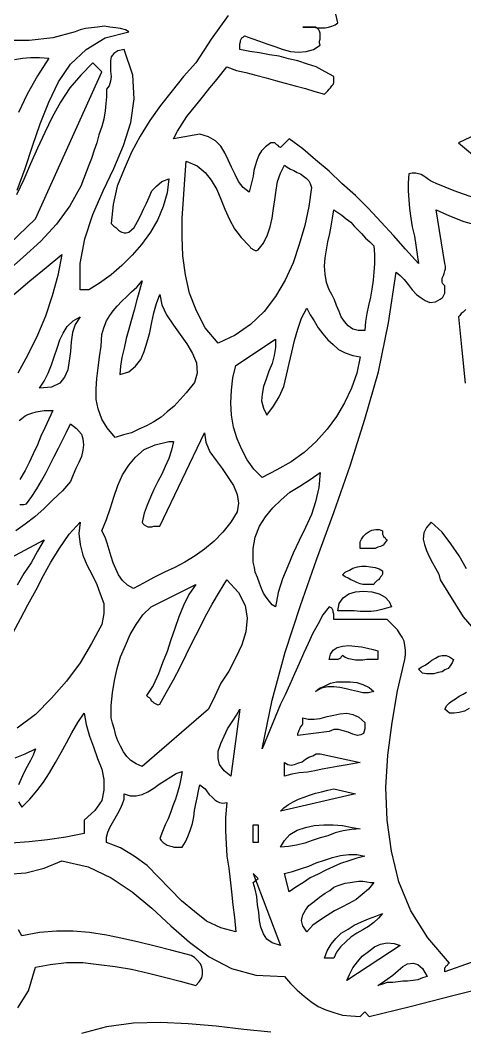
# Model space of a CAD drawing. Extents: x 0.03 to 5.78, y 0.01 to 9.07.
# Drawn here: x 2.833 to 3.489, y 5.325 to 6.819 of the extents above; entities that cross this region are included whole.
import ezdxf

# ---------------------------------------------------------------- set-up
doc = ezdxf.new("R2010")
doc.units = 0
doc.layers.add('1', color=7, linetype='Continuous')

msp = doc.modelspace()

# ---------------------------------------------------------------- linework, layer by layer
for points in [[(3.368, 6.065), (3.368, 6.063), (3.368, 6.061), (3.368, 6.06), (3.369, 6.058), (3.37, 6.056), (3.372, 6.055), (3.373, 6.053), (3.375, 6.052), (3.372, 6.048), (3.369, 6.044), (3.365, 6.042), (3.361, 6.041), (3.357, 6.039), (3.353, 6.039), (3.349, 6.039), (3.344, 6.039), (3.34, 6.039), (3.335, 6.039), (3.335, 6.044), (3.335, 6.049), (3.337, 6.053), (3.34, 6.057), (3.344, 6.061), (3.348, 6.064), (3.352, 6.066), (3.358, 6.067), (3.363, 6.067), (3.368, 6.065)], [(3.368, 6.006), (3.368, 6.003), (3.368, 6.001), (3.367, 5.999), (3.365, 5.997), (3.364, 5.995), (3.362, 5.993), (3.36, 5.992), (3.358, 5.99), (3.356, 5.988), (3.355, 5.986), (3.349, 5.986), (3.344, 5.986), (3.339, 5.986), (3.335, 5.987), (3.33, 5.989), (3.326, 5.991), (3.321, 5.993), (3.317, 5.995), (3.313, 5.997), (3.309, 6), (3.313, 6.004), (3.319, 6.007), (3.324, 6.01), (3.331, 6.012), (3.337, 6.013), (3.344, 6.013), (3.35, 6.012), (3.357, 6.011), (3.363, 6.009), (3.368, 6.006)], [(3.381, 5.953), (3.374, 5.951), (3.367, 5.949), (3.359, 5.947), (3.351, 5.946), (3.343, 5.946), (3.335, 5.946), (3.326, 5.947), (3.318, 5.947), (3.31, 5.947), (3.302, 5.947), (3.304, 5.958), (3.31, 5.966), (3.318, 5.972), (3.328, 5.975), (3.34, 5.976), (3.352, 5.975), (3.363, 5.972), (3.372, 5.967), (3.378, 5.961), (3.381, 5.953)], [(3.473, 5.875), (3.471, 5.87), (3.468, 5.866), (3.465, 5.862), (3.46, 5.86), (3.456, 5.857), (3.45, 5.856), (3.444, 5.854), (3.439, 5.854), (3.433, 5.854), (3.427, 5.855), (3.421, 5.861), (3.425, 5.864), (3.431, 5.867), (3.436, 5.87), (3.441, 5.874), (3.446, 5.877), (3.451, 5.88), (3.456, 5.881), (3.462, 5.881), (3.467, 5.879), (3.473, 5.875)], [(3.496, 5.803), (3.489, 5.799), (3.481, 5.797), (3.474, 5.796), (3.467, 5.796), (3.46, 5.802), (3.463, 5.807), (3.467, 5.811), (3.471, 5.814), (3.476, 5.817), (3.481, 5.821), (3.487, 5.824), (3.492, 5.827)]]:
    msp.add_lwpolyline(points)
at = {"layer": '1'}
for points in [[(3.14, 6.826), (3.115, 6.791), (3.092, 6.756), (3.074, 6.736), (3.057, 6.715), (3.04, 6.693), (3.024, 6.671), (3.01, 6.648), (2.997, 6.624), (2.986, 6.599), (2.976, 6.574), (2.97, 6.547), (2.967, 6.519), (2.969, 6.517), (2.971, 6.515), (2.974, 6.513), (2.976, 6.511), (2.978, 6.509), (2.981, 6.507), (2.983, 6.506), (2.986, 6.505), (2.989, 6.505), (2.993, 6.506), (3.001, 6.513), (3.006, 6.522), (3.011, 6.531), (3.015, 6.54), (3.019, 6.549), (3.023, 6.558), (3.027, 6.567), (3.034, 6.574), (3.042, 6.581), (3.052, 6.585), (3.05, 6.564), (3.044, 6.544), (3.036, 6.525), (3.025, 6.506), (3.012, 6.488), (2.998, 6.472), (2.983, 6.457), (2.967, 6.443), (2.95, 6.431), (2.934, 6.421), (2.921, 6.421), (2.921, 6.46), (2.928, 6.496), (2.94, 6.532), (2.955, 6.567), (2.971, 6.6), (2.985, 6.634), (2.996, 6.668), (3.001, 6.703), (2.999, 6.738), (2.986, 6.776), (2.977, 6.774), (2.971, 6.77), (2.967, 6.765), (2.966, 6.759), (2.966, 6.752), (2.966, 6.744), (2.967, 6.736), (2.966, 6.729), (2.964, 6.722), (2.96, 6.717), (2.96, 6.706), (2.959, 6.696), (2.958, 6.685), (2.956, 6.673), (2.953, 6.662), (2.949, 6.65), (2.946, 6.638), (2.942, 6.627), (2.938, 6.615), (2.934, 6.605), (2.922, 6.574), (2.906, 6.545), (2.886, 6.518), (2.863, 6.493), (2.837, 6.469), (2.811, 6.446)], [(3.503, 6.557), (3.474, 6.567), (3.447, 6.578), (3.443, 6.58), (3.439, 6.582), (3.436, 6.584), (3.432, 6.587), (3.429, 6.589), (3.425, 6.591), (3.421, 6.592), (3.417, 6.593), (3.412, 6.593), (3.407, 6.592), (3.406, 6.579), (3.406, 6.567), (3.407, 6.554), (3.408, 6.541), (3.41, 6.527), (3.412, 6.514), (3.415, 6.5), (3.417, 6.487), (3.419, 6.473), (3.421, 6.46), (3.402, 6.481), (3.384, 6.501), (3.366, 6.521), (3.347, 6.541), (3.328, 6.56), (3.308, 6.578), (3.289, 6.596), (3.269, 6.613), (3.25, 6.629), (3.23, 6.644), (3.217, 6.631), (3.215, 6.632), (3.214, 6.634), (3.212, 6.635), (3.211, 6.636), (3.209, 6.638), (3.208, 6.638), (3.206, 6.638), (3.203, 6.638), (3.195, 6.632), (3.189, 6.626), (3.185, 6.62), (3.182, 6.612), (3.18, 6.604), (3.178, 6.597), (3.177, 6.589), (3.175, 6.581), (3.173, 6.573), (3.171, 6.565), (3.162, 6.572), (3.155, 6.581), (3.15, 6.591), (3.145, 6.602), (3.14, 6.613), (3.135, 6.623), (3.129, 6.633), (3.121, 6.641), (3.111, 6.647), (3.098, 6.651), (3.059, 6.644), (3.065, 6.655), (3.072, 6.666), (3.079, 6.677), (3.087, 6.687), (3.096, 6.698), (3.104, 6.708), (3.113, 6.719), (3.121, 6.729), (3.129, 6.739), (3.138, 6.75), (3.152, 6.745), (3.166, 6.742), (3.181, 6.738), (3.196, 6.734), (3.21, 6.73), (3.224, 6.726), (3.239, 6.722), (3.254, 6.718), (3.268, 6.714), (3.282, 6.71), (3.284, 6.712), (3.287, 6.715), (3.289, 6.717), (3.291, 6.719), (3.293, 6.722), (3.295, 6.724), (3.296, 6.727), (3.296, 6.73), (3.296, 6.733), (3.296, 6.736), (3.283, 6.743), (3.27, 6.75), (3.257, 6.754), (3.243, 6.759), (3.229, 6.762), (3.215, 6.766), (3.201, 6.768), (3.186, 6.771), (3.172, 6.773), (3.157, 6.776), (3.157, 6.779), (3.157, 6.782), (3.157, 6.784), (3.158, 6.787), (3.158, 6.789), (3.159, 6.791), (3.16, 6.793), (3.162, 6.794), (3.164, 6.796), (3.175, 6.792), (3.186, 6.788), (3.197, 6.784), (3.209, 6.78), (3.221, 6.776), (3.232, 6.773), (3.244, 6.772), (3.255, 6.773), (3.266, 6.776), (3.276, 6.782), (3.275, 6.785), (3.275, 6.788), (3.276, 6.791), (3.276, 6.794), (3.276, 6.797), (3.276, 6.8), (3.275, 6.803), (3.274, 6.805), (3.272, 6.807), (3.269, 6.809), (3.25, 6.809), (3.255, 6.809), (3.261, 6.809), (3.266, 6.809), (3.272, 6.808), (3.277, 6.808), (3.283, 6.808), (3.288, 6.809), (3.293, 6.81), (3.298, 6.812), (3.302, 6.815), (3.299, 6.828)], [(2.828, 6.568), (2.84, 6.6), (2.851, 6.633), (2.862, 6.666), (2.875, 6.698), (2.889, 6.728), (2.907, 6.754), (2.93, 6.776), (2.958, 6.793), (2.993, 6.802), (2.988, 6.805), (2.981, 6.807), (2.974, 6.808), (2.965, 6.809), (2.957, 6.81), (2.947, 6.809), (2.938, 6.808), (2.929, 6.807), (2.921, 6.805), (2.914, 6.802), (2.881, 6.793), (2.846, 6.789), (2.809, 6.789)], [(2.817, 6.489), (2.855, 6.526), (2.953, 6.743), (2.94, 6.756), (2.922, 6.738), (2.906, 6.719), (2.892, 6.698), (2.88, 6.676), (2.869, 6.653), (2.858, 6.63), (2.848, 6.607), (2.838, 6.584), (2.827, 6.561)], [(2.824, 6.761), (2.836, 6.763), (2.848, 6.764), (2.861, 6.764), (2.875, 6.763)], [(2.875, 6.763), (2.858, 6.737), (2.843, 6.71), (2.83, 6.683)], [(3.523, 6.658), (3.48, 6.638), (3.501, 6.621)], [(3.171, 6.486), (3.172, 6.485), (3.173, 6.483), (3.175, 6.482), (3.176, 6.481), (3.178, 6.48), (3.18, 6.479), (3.182, 6.479), (3.184, 6.48), (3.192, 6.49), (3.198, 6.502), (3.202, 6.514), (3.205, 6.527), (3.207, 6.541), (3.209, 6.554), (3.211, 6.568), (3.213, 6.581), (3.217, 6.593), (3.223, 6.605), (3.227, 6.602), (3.232, 6.599), (3.237, 6.597), (3.242, 6.594), (3.247, 6.592), (3.251, 6.589), (3.255, 6.586), (3.259, 6.582), (3.261, 6.578), (3.263, 6.572), (3.259, 6.544), (3.253, 6.516), (3.245, 6.488), (3.236, 6.461), (3.224, 6.435), (3.21, 6.411), (3.193, 6.389), (3.173, 6.37), (3.15, 6.354), (3.125, 6.342), (3.106, 6.365), (3.093, 6.39), (3.083, 6.416), (3.077, 6.443), (3.073, 6.471), (3.072, 6.499), (3.072, 6.527), (3.074, 6.555), (3.076, 6.584), (3.078, 6.611), (3.094, 6.604), (3.106, 6.594), (3.115, 6.583), (3.123, 6.569), (3.129, 6.555), (3.135, 6.54), (3.142, 6.525), (3.149, 6.511), (3.159, 6.498), (3.171, 6.486)], [(3.499, 5.428), (3.46, 5.414), (3.46, 5.416), (3.46, 5.418), (3.46, 5.42), (3.461, 5.421), (3.462, 5.423), (3.464, 5.424), (3.465, 5.426), (3.467, 5.427), (3.435, 5.464), (3.41, 5.504), (3.392, 5.547), (3.381, 5.592), (3.375, 5.638), (3.373, 5.686), (3.376, 5.734), (3.382, 5.782), (3.39, 5.829), (3.401, 5.875), (3.402, 5.882), (3.402, 5.889), (3.401, 5.896), (3.4, 5.902), (3.397, 5.908), (3.393, 5.914), (3.39, 5.919), (3.385, 5.924), (3.38, 5.929), (3.375, 5.934), (3.296, 5.934), (3.296, 5.937), (3.296, 5.939), (3.296, 5.942), (3.295, 5.945), (3.295, 5.947), (3.294, 5.949), (3.293, 5.951), (3.291, 5.952), (3.289, 5.953), (3.28, 5.941), (3.273, 5.928), (3.265, 5.914), (3.258, 5.899), (3.251, 5.884), (3.245, 5.869), (3.238, 5.854), (3.231, 5.838), (3.224, 5.823), (3.217, 5.809), (3.19, 5.743), (3.205, 5.815), (3.224, 5.886), (3.247, 5.955), (3.271, 6.024), (3.296, 6.092), (3.32, 6.161), (3.342, 6.23), (3.362, 6.3), (3.377, 6.372), (3.388, 6.447), (3.394, 6.442), (3.4, 6.436), (3.406, 6.429), (3.412, 6.421), (3.418, 6.414), (3.425, 6.409), (3.431, 6.405), (3.438, 6.402), (3.446, 6.403), (3.453, 6.407), (3.456, 6.409), (3.457, 6.41), (3.458, 6.412), (3.459, 6.414), (3.46, 6.416), (3.46, 6.419), (3.46, 6.421), (3.46, 6.424), (3.46, 6.427), (3.457, 6.43), (3.456, 6.432), (3.456, 6.435), (3.456, 6.438), (3.458, 6.442), (3.459, 6.445), (3.46, 6.449), (3.461, 6.452), (3.461, 6.456), (3.46, 6.46), (3.447, 6.539), (3.467, 6.53), (3.488, 6.522), (3.51, 6.516)], [(3.355, 6.486), (3.356, 6.473), (3.356, 6.46), (3.355, 6.447), (3.354, 6.435), (3.352, 6.422), (3.35, 6.41), (3.347, 6.398), (3.345, 6.386), (3.343, 6.374), (3.342, 6.361), (3.332, 6.361), (3.324, 6.363), (3.317, 6.368), (3.312, 6.374), (3.307, 6.381), (3.304, 6.389), (3.3, 6.398), (3.297, 6.406), (3.293, 6.414), (3.289, 6.421), (3.285, 6.432), (3.283, 6.444), (3.282, 6.456), (3.283, 6.468), (3.285, 6.48), (3.287, 6.492), (3.29, 6.504), (3.292, 6.515), (3.294, 6.527), (3.296, 6.539), (3.302, 6.535), (3.308, 6.531), (3.314, 6.526), (3.321, 6.521), (3.326, 6.515), (3.332, 6.509), (3.337, 6.504), (3.343, 6.497), (3.349, 6.492), (3.355, 6.486)], [(2.823, 6.414), (2.847, 6.434), (2.871, 6.454), (2.894, 6.473), (2.888, 6.442), (2.88, 6.412), (2.87, 6.382), (2.858, 6.354), (2.844, 6.325), (2.829, 6.298)], [(2.98, 6.296), (2.993, 6.3), (3.003, 6.308), (3.011, 6.318), (3.016, 6.33), (3.02, 6.344), (3.024, 6.358), (3.027, 6.373), (3.03, 6.387), (3.034, 6.401), (3.039, 6.414), (3.042, 6.399), (3.049, 6.384), (3.059, 6.369), (3.069, 6.355), (3.079, 6.341), (3.087, 6.327), (3.093, 6.313), (3.094, 6.298), (3.09, 6.284), (3.078, 6.269), (3.069, 6.259), (3.06, 6.249), (3.05, 6.241), (3.041, 6.233), (3.03, 6.226), (3.019, 6.22), (3.008, 6.215), (2.997, 6.21), (2.985, 6.207), (2.973, 6.203), (2.961, 6.217), (2.953, 6.23), (2.948, 6.245), (2.945, 6.259), (2.945, 6.275), (2.946, 6.29), (2.948, 6.306), (2.95, 6.322), (2.952, 6.338), (2.953, 6.355), (2.956, 6.365), (2.96, 6.375), (2.965, 6.383), (2.97, 6.39), (2.976, 6.397), (2.983, 6.404), (2.99, 6.411), (2.997, 6.418), (3.005, 6.425), (3.013, 6.434), (3.009, 6.42), (3.005, 6.406), (3.001, 6.391), (2.997, 6.377), (2.993, 6.363), (2.989, 6.349), (2.986, 6.335), (2.983, 6.321), (2.981, 6.308), (2.98, 6.296)], [(3.335, 6.322), (3.33, 6.298), (3.322, 6.276), (3.312, 6.254), (3.3, 6.234), (3.286, 6.215), (3.27, 6.197), (3.252, 6.181), (3.233, 6.167), (3.212, 6.155), (3.19, 6.144), (3.178, 6.156), (3.168, 6.17), (3.16, 6.185), (3.153, 6.201), (3.148, 6.218), (3.145, 6.236), (3.144, 6.254), (3.145, 6.273), (3.147, 6.291), (3.151, 6.309), (3.21, 6.348), (3.21, 6.336), (3.208, 6.324), (3.205, 6.312), (3.2, 6.301), (3.196, 6.289), (3.192, 6.278), (3.19, 6.267), (3.189, 6.257), (3.192, 6.246), (3.197, 6.236), (3.207, 6.249), (3.215, 6.263), (3.222, 6.278), (3.226, 6.295), (3.23, 6.312), (3.234, 6.329), (3.238, 6.346), (3.243, 6.363), (3.248, 6.379), (3.256, 6.394), (3.261, 6.384), (3.267, 6.375), (3.273, 6.365), (3.28, 6.356), (3.287, 6.347), (3.295, 6.34), (3.303, 6.333), (3.313, 6.328), (3.324, 6.324), (3.335, 6.322)], [(2.861, 6.276), (2.868, 6.286), (2.874, 6.298), (2.879, 6.31), (2.883, 6.322), (2.887, 6.335), (2.891, 6.347), (2.896, 6.357), (2.902, 6.367), (2.911, 6.375), (2.921, 6.381), (2.914, 6.37), (2.91, 6.358), (2.908, 6.344), (2.907, 6.33), (2.905, 6.316), (2.903, 6.303), (2.898, 6.292), (2.891, 6.283), (2.879, 6.277), (2.861, 6.276)], [(3.491, 6.392), (3.489, 6.39), (3.487, 6.388), (3.484, 6.386), (3.482, 6.383), (3.48, 6.381), (3.485, 6.332), (3.49, 6.283)], [(2.831, 6.228), (2.835, 6.231), (2.84, 6.235), (2.844, 6.237), (2.85, 6.239), (2.856, 6.241), (2.862, 6.242), (2.868, 6.243), (2.875, 6.243), (2.881, 6.243)], [(2.881, 6.243), (2.875, 6.23), (2.869, 6.217), (2.863, 6.205), (2.858, 6.192), (2.852, 6.179), (2.846, 6.166), (2.84, 6.154), (2.832, 6.141)], [(2.832, 6.104), (2.835, 6.104), (2.838, 6.104), (2.842, 6.105), (2.85, 6.116), (2.857, 6.127), (2.864, 6.139), (2.871, 6.151), (2.877, 6.163), (2.883, 6.175), (2.889, 6.187), (2.895, 6.199), (2.901, 6.211), (2.907, 6.223), (2.916, 6.216), (2.923, 6.208), (2.925, 6.201), (2.926, 6.192), (2.925, 6.184), (2.923, 6.175), (2.919, 6.166), (2.915, 6.157), (2.911, 6.148), (2.907, 6.138), (2.895, 6.124), (2.881, 6.111), (2.868, 6.098), (2.854, 6.086), (2.84, 6.075), (2.826, 6.065)], [(3.144, 6.078), (3.132, 6.063), (3.119, 6.05), (3.105, 6.038), (3.091, 6.028), (3.076, 6.019), (3.061, 6.011), (3.046, 6.004), (3.03, 5.996), (3.015, 5.988), (3, 5.98), (2.991, 5.985), (2.984, 5.992), (2.978, 6), (2.974, 6.009), (2.97, 6.018), (2.967, 6.027), (2.964, 6.037), (2.961, 6.047), (2.958, 6.056), (2.953, 6.065), (2.96, 6.082), (2.966, 6.099), (2.971, 6.115), (2.977, 6.132), (2.984, 6.148), (2.993, 6.162), (3.003, 6.174), (3.016, 6.185), (3.032, 6.192), (3.052, 6.197), (3.059, 6.197), (3.056, 6.184), (3.052, 6.172), (3.047, 6.16), (3.042, 6.149), (3.036, 6.138), (3.03, 6.126), (3.025, 6.115), (3.02, 6.103), (3.016, 6.091), (3.013, 6.078), (3.014, 6.076), (3.016, 6.074), (3.019, 6.072), (3.021, 6.071), (3.024, 6.071), (3.027, 6.071), (3.03, 6.072), (3.033, 6.072), (3.036, 6.072), (3.039, 6.072), (3.105, 6.21), (3.107, 6.196), (3.113, 6.182), (3.122, 6.169), (3.131, 6.157), (3.14, 6.144), (3.148, 6.132), (3.153, 6.119), (3.155, 6.106), (3.153, 6.093), (3.144, 6.078)], [(3.276, 6.151), (3.274, 6.129), (3.269, 6.108), (3.263, 6.089), (3.254, 6.07), (3.245, 6.051), (3.236, 6.032), (3.228, 6.013), (3.22, 5.994), (3.214, 5.974), (3.21, 5.953), (3.205, 5.956), (3.201, 5.961), (3.196, 5.967), (3.192, 5.973), (3.189, 5.98), (3.186, 5.988), (3.183, 5.996), (3.18, 6.004), (3.179, 6.011), (3.177, 6.019), (3.177, 6.039), (3.18, 6.056), (3.186, 6.072), (3.195, 6.086), (3.206, 6.099), (3.218, 6.111), (3.231, 6.122), (3.246, 6.131), (3.261, 6.141), (3.276, 6.151)], [(2.822, 5.915), (2.833, 5.935), (2.844, 5.956), (2.856, 5.978), (2.867, 5.999), (2.878, 6.019), (2.891, 6.04), (2.905, 6.06), (2.921, 6.078), (2.919, 6.061), (2.921, 6.045), (2.925, 6.029), (2.931, 6.015), (2.939, 6), (2.946, 5.986), (2.951, 5.972), (2.956, 5.958), (2.956, 5.943), (2.953, 5.927)], [(3.492, 6.009), (3.481, 6.028), (3.469, 6.046), (3.456, 6.063), (3.44, 6.078), (3.433, 6.07), (3.429, 6.062), (3.428, 6.053), (3.43, 6.045), (3.433, 6.036), (3.437, 6.027), (3.442, 6.018), (3.446, 6.01), (3.451, 6.001), (3.453, 5.993), (3.487, 5.938), (3.528, 5.891)], [(2.782, 6.006), (2.868, 6.052), (2.858, 6.035), (2.849, 6.018), (2.838, 6.002), (2.828, 5.985)], [(3.111, 5.802), (3.013, 5.717), (3.004, 5.721), (2.996, 5.726), (2.99, 5.732), (2.985, 5.739), (2.981, 5.747), (2.977, 5.755), (2.974, 5.763), (2.972, 5.772), (2.969, 5.781), (2.967, 5.789), (2.967, 5.807), (2.969, 5.826), (2.972, 5.844), (2.976, 5.862), (2.981, 5.879), (2.988, 5.896), (2.995, 5.912), (3.004, 5.927), (3.014, 5.941), (3.026, 5.953), (3.092, 5.986), (3.082, 5.971), (3.074, 5.955), (3.067, 5.938), (3.061, 5.921), (3.055, 5.904), (3.05, 5.887), (3.043, 5.87), (3.037, 5.854), (3.029, 5.837), (3.019, 5.822), (3.021, 5.82), (3.023, 5.819), (3.025, 5.817), (3.026, 5.814), (3.028, 5.813), (3.03, 5.811), (3.032, 5.81), (3.034, 5.809), (3.036, 5.808), (3.039, 5.809), (3.049, 5.827), (3.059, 5.845), (3.069, 5.864), (3.078, 5.882), (3.087, 5.901), (3.097, 5.92), (3.106, 5.938), (3.116, 5.957), (3.127, 5.975), (3.138, 5.993), (3.155, 5.974), (3.165, 5.955), (3.168, 5.936), (3.166, 5.916), (3.16, 5.897), (3.151, 5.878), (3.141, 5.858), (3.129, 5.84), (3.12, 5.821), (3.111, 5.802)], [(2.953, 5.927), (2.938, 5.899), (2.921, 5.87), (2.901, 5.843), (2.879, 5.818), (2.855, 5.794), (2.828, 5.774)], [(3.361, 5.888), (3.361, 5.875), (3.356, 5.875), (3.35, 5.875), (3.345, 5.875), (3.339, 5.874), (3.333, 5.874), (3.328, 5.874), (3.323, 5.875), (3.318, 5.876), (3.313, 5.878), (3.309, 5.881), (3.307, 5.879), (3.306, 5.877), (3.304, 5.876), (3.302, 5.875), (3.3, 5.875), (3.297, 5.875), (3.295, 5.875), (3.292, 5.875), (3.289, 5.875), (3.291, 5.883), (3.295, 5.889), (3.301, 5.893), (3.309, 5.895), (3.318, 5.896), (3.327, 5.895), (3.337, 5.894), (3.346, 5.892), (3.354, 5.89), (3.361, 5.888)], [(3.355, 5.828), (3.347, 5.826), (3.339, 5.826), (3.331, 5.828), (3.322, 5.83), (3.314, 5.832), (3.305, 5.834), (3.296, 5.835), (3.287, 5.835), (3.278, 5.833), (3.269, 5.828), (3.275, 5.833), (3.282, 5.836), (3.291, 5.84), (3.3, 5.842), (3.31, 5.842), (3.32, 5.842), (3.33, 5.841), (3.339, 5.838), (3.348, 5.834), (3.355, 5.828)], [(2.83, 5.665), (2.835, 5.657), (2.847, 5.669), (2.857, 5.681), (2.867, 5.694), (2.876, 5.708), (2.885, 5.723), (2.893, 5.738), (2.901, 5.752), (2.909, 5.767), (2.918, 5.782), (2.927, 5.796), (2.93, 5.779), (2.935, 5.762), (2.941, 5.746), (2.947, 5.729), (2.953, 5.713), (2.956, 5.698), (2.956, 5.682), (2.953, 5.667), (2.943, 5.652), (2.927, 5.638)], [(3.144, 5.703), (3.134, 5.711), (3.127, 5.72), (3.125, 5.729), (3.125, 5.74), (3.129, 5.751), (3.134, 5.762), (3.139, 5.773), (3.146, 5.783), (3.152, 5.793), (3.157, 5.802), (3.144, 5.703)], [(3.342, 5.782), (3.342, 5.773), (3.34, 5.766), (3.336, 5.764), (3.331, 5.763), (3.324, 5.765), (3.317, 5.768), (3.31, 5.77), (3.303, 5.772), (3.296, 5.772), (3.289, 5.769), (3.243, 5.763), (3.243, 5.766), (3.244, 5.768), (3.245, 5.771), (3.246, 5.773), (3.247, 5.775), (3.249, 5.778), (3.25, 5.78), (3.25, 5.783), (3.25, 5.786), (3.25, 5.789), (3.258, 5.787), (3.267, 5.787), (3.276, 5.788), (3.286, 5.791), (3.296, 5.793), (3.305, 5.795), (3.315, 5.796), (3.324, 5.794), (3.333, 5.79), (3.342, 5.782)], [(2.825, 5.73), (2.84, 5.736), (2.855, 5.743), (2.852, 5.734), (2.848, 5.726), (2.843, 5.717), (2.838, 5.708), (2.834, 5.699), (2.83, 5.69)], [(3.335, 5.723), (3.324, 5.721), (3.313, 5.719), (3.301, 5.717), (3.29, 5.715), (3.279, 5.713), (3.268, 5.711), (3.257, 5.709), (3.245, 5.708), (3.234, 5.706), (3.223, 5.703), (3.223, 5.723), (3.228, 5.72), (3.233, 5.719), (3.238, 5.72), (3.243, 5.722), (3.249, 5.724), (3.254, 5.728), (3.259, 5.731), (3.265, 5.733), (3.27, 5.736), (3.276, 5.736), (3.335, 5.723)], [(3.072, 5.71), (3.07, 5.699), (3.068, 5.689), (3.065, 5.679), (3.062, 5.669), (3.058, 5.659), (3.055, 5.65), (3.051, 5.64), (3.047, 5.631), (3.043, 5.621), (3.039, 5.611), (3.041, 5.608), (3.044, 5.605), (3.047, 5.603), (3.05, 5.601), (3.053, 5.6), (3.057, 5.599), (3.06, 5.598), (3.064, 5.598), (3.068, 5.598), (3.072, 5.598), (3.077, 5.606), (3.081, 5.615), (3.084, 5.624), (3.087, 5.633), (3.089, 5.643), (3.09, 5.652), (3.092, 5.662), (3.094, 5.671), (3.096, 5.681), (3.098, 5.69), (3.102, 5.687), (3.106, 5.684), (3.109, 5.68), (3.112, 5.676), (3.116, 5.672), (3.12, 5.668), (3.123, 5.666), (3.127, 5.664), (3.132, 5.663), (3.138, 5.664), (3.136, 5.642), (3.136, 5.622), (3.137, 5.603), (3.138, 5.585), (3.141, 5.567), (3.143, 5.55), (3.145, 5.532), (3.147, 5.513), (3.149, 5.494), (3.151, 5.473), (3.129, 5.479), (3.108, 5.489), (3.09, 5.503), (3.071, 5.519), (3.054, 5.536), (3.037, 5.554), (3.02, 5.571), (3.001, 5.585), (2.981, 5.597), (2.96, 5.605), (2.96, 5.613), (2.962, 5.62), (2.965, 5.627), (2.969, 5.634), (2.973, 5.641), (2.977, 5.648), (2.981, 5.655), (2.984, 5.662), (2.986, 5.669), (2.986, 5.677), (2.995, 5.674), (3.004, 5.674), (3.013, 5.676), (3.021, 5.68), (3.03, 5.685), (3.038, 5.691), (3.046, 5.696), (3.055, 5.702), (3.063, 5.707), (3.072, 5.71)], [(3.217, 5.651), (3.222, 5.656), (3.229, 5.661), (3.236, 5.665), (3.244, 5.669), (3.252, 5.672), (3.26, 5.675), (3.269, 5.678), (3.278, 5.68), (3.287, 5.682), (3.296, 5.684), (3.328, 5.677), (3.217, 5.651)], [(2.927, 5.638), (2.927, 5.618), (2.9, 5.613), (2.873, 5.609), (2.846, 5.606), (2.819, 5.604)], [(3.177, 5.631), (3.184, 5.631), (3.184, 5.605), (3.177, 5.605), (3.177, 5.631)], [(3.335, 5.625), (3.322, 5.624), (3.31, 5.622), (3.298, 5.619), (3.287, 5.615), (3.276, 5.612), (3.264, 5.608), (3.253, 5.604), (3.241, 5.601), (3.229, 5.599), (3.217, 5.598), (3.223, 5.608), (3.231, 5.617), (3.242, 5.623), (3.254, 5.627), (3.267, 5.63), (3.281, 5.631), (3.295, 5.631), (3.309, 5.63), (3.323, 5.627), (3.335, 5.625)], [(3.342, 5.585), (3.33, 5.582), (3.318, 5.578), (3.306, 5.574), (3.295, 5.569), (3.284, 5.564), (3.273, 5.558), (3.261, 5.553), (3.251, 5.546), (3.24, 5.539), (3.23, 5.532), (3.223, 5.559), (3.235, 5.562), (3.247, 5.566), (3.259, 5.57), (3.27, 5.575), (3.282, 5.579), (3.294, 5.583), (3.306, 5.586), (3.318, 5.587), (3.33, 5.587), (3.342, 5.585)], [(2.814, 5.558), (2.841, 5.56), (2.868, 5.567), (2.894, 5.578)], [(2.894, 5.578), (2.933, 5.569), (2.967, 5.553), (2.998, 5.532), (3.027, 5.508), (3.055, 5.482), (3.083, 5.458), (3.112, 5.436), (3.145, 5.419), (3.181, 5.409), (3.223, 5.407), (3.232, 5.397), (3.242, 5.387), (3.252, 5.378), (3.262, 5.37), (3.273, 5.363), (3.284, 5.358), (3.296, 5.354), (3.309, 5.35), (3.321, 5.349), (3.335, 5.348), (3.342, 5.355), (3.348, 5.348), (3.409, 5.363), (3.472, 5.379), (3.535, 5.395)], [(3.217, 5.453), (3.205, 5.457), (3.197, 5.462), (3.192, 5.47), (3.188, 5.48), (3.186, 5.49), (3.185, 5.502), (3.183, 5.513), (3.182, 5.525), (3.18, 5.536), (3.177, 5.546), (3.184, 5.552), (3.177, 5.559), (3.217, 5.453)], [(3.355, 5.546), (3.347, 5.536), (3.338, 5.528), (3.329, 5.521), (3.318, 5.515), (3.307, 5.509), (3.297, 5.504), (3.286, 5.497), (3.275, 5.49), (3.265, 5.483), (3.256, 5.473), (3.25, 5.482), (3.248, 5.49), (3.25, 5.498), (3.254, 5.505), (3.259, 5.512), (3.267, 5.518), (3.275, 5.524), (3.283, 5.53), (3.29, 5.534), (3.296, 5.539), (3.301, 5.541), (3.307, 5.543), (3.313, 5.545), (3.32, 5.546), (3.326, 5.547), (3.333, 5.548), (3.339, 5.548), (3.345, 5.547), (3.35, 5.546), (3.355, 5.546)], [(3.368, 5.5), (3.362, 5.493), (3.355, 5.487), (3.347, 5.481), (3.339, 5.476), (3.33, 5.471), (3.321, 5.465), (3.314, 5.459), (3.306, 5.451), (3.3, 5.443), (3.296, 5.434), (3.282, 5.434), (3.286, 5.445), (3.292, 5.455), (3.299, 5.463), (3.307, 5.471), (3.317, 5.477), (3.326, 5.483), (3.337, 5.488), (3.347, 5.492), (3.358, 5.496), (3.368, 5.5)], [(2.829, 5.361), (2.845, 5.386), (2.855, 5.421), (2.877, 5.425), (2.901, 5.428), (2.925, 5.428), (2.949, 5.425), (2.973, 5.422), (2.997, 5.418), (3.022, 5.412), (3.046, 5.406), (3.069, 5.4), (3.092, 5.394), (3.097, 5.399), (3.101, 5.405), (3.102, 5.41), (3.102, 5.416), (3.101, 5.421), (3.099, 5.426), (3.094, 5.431), (3.09, 5.435), (3.085, 5.438), (3.078, 5.44), (3.055, 5.446), (3.032, 5.452), (3.008, 5.458), (2.984, 5.463), (2.96, 5.468), (2.935, 5.472), (2.911, 5.474), (2.886, 5.474), (2.861, 5.472), (2.835, 5.467), (2.83, 5.476)], [(3.394, 5.453), (3.315, 5.401), (3.319, 5.41), (3.324, 5.42), (3.331, 5.429), (3.338, 5.437), (3.347, 5.444), (3.356, 5.451), (3.365, 5.455), (3.375, 5.457), (3.385, 5.456), (3.394, 5.453)], [(3.434, 5.407), (3.427, 5.405), (3.42, 5.402), (3.413, 5.401), (3.405, 5.4), (3.398, 5.4), (3.391, 5.399), (3.383, 5.398), (3.375, 5.398), (3.368, 5.396), (3.361, 5.394), (3.368, 5.398), (3.375, 5.403), (3.383, 5.409), (3.391, 5.416), (3.398, 5.422), (3.405, 5.426), (3.413, 5.427), (3.42, 5.425), (3.427, 5.419), (3.434, 5.407)], [(3.203, 5.325), (3.163, 5.329), (3.122, 5.334), (3.081, 5.337), (3.04, 5.339), (3, 5.338), (2.96, 5.333), (2.923, 5.323)]]:
    msp.add_lwpolyline(points, dxfattribs=at)

doc.saveas('drawing.dxf')
